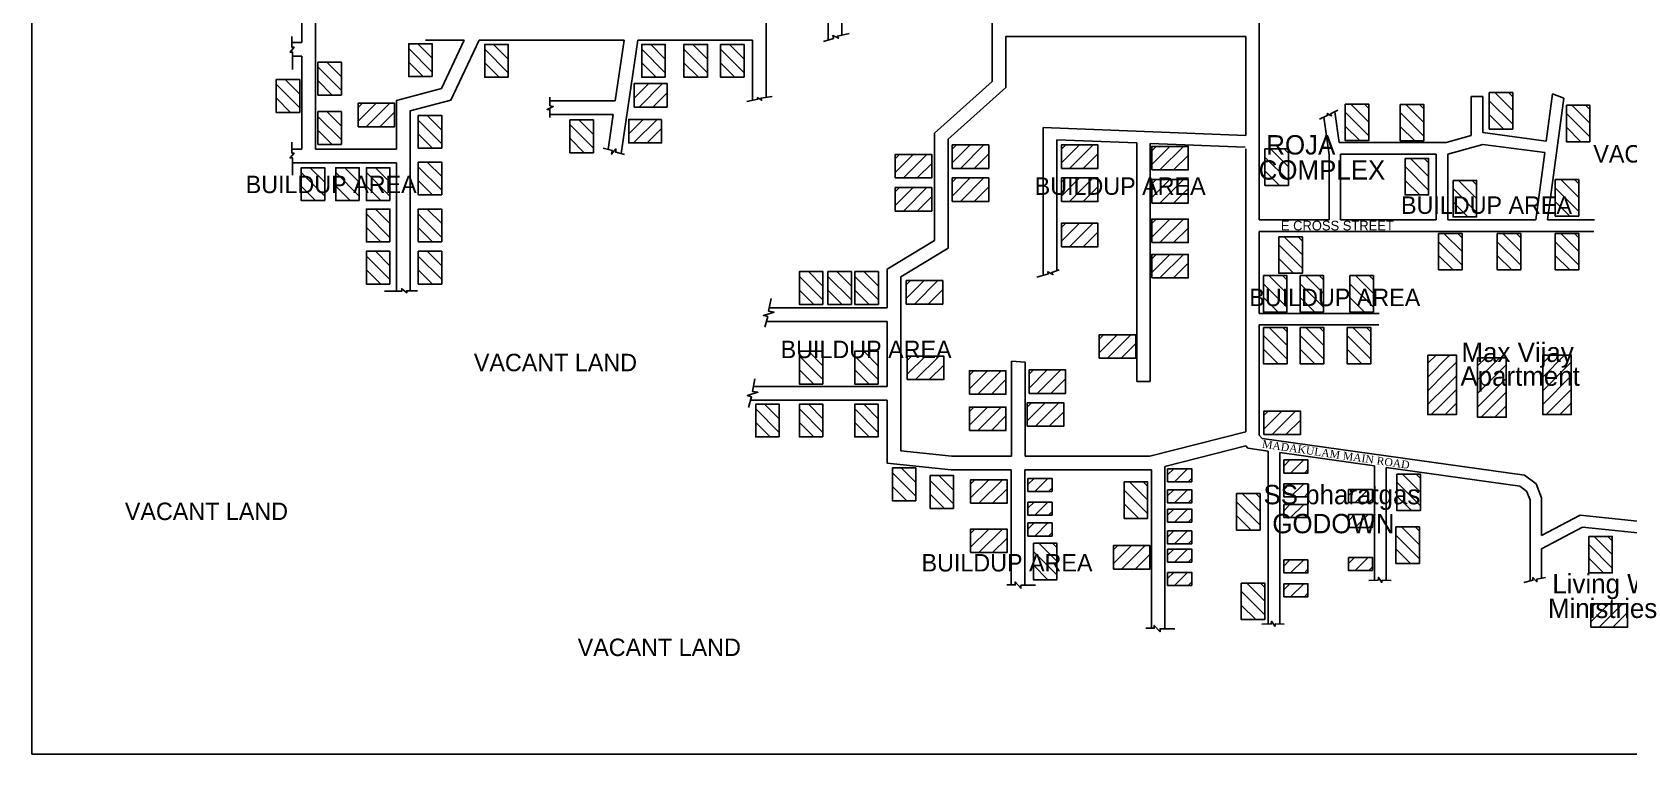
# Model space of a CAD drawing. Header units: metres. Extents: x 297 to 3998, y 336 to 1712.
# Drawn here: x 1143 to 1968, y 688 to 1061 of the extents above; entities that cross this region are included whole.
import ezdxf

# ---------------------------------------------------------------- set-up
doc = ezdxf.new("R2010")
doc.units = ezdxf.units.M
doc.header["$MEASUREMENT"] = 0
doc.layers.add('LOCATION_PLAN', color=7, linetype='Continuous')
doc.styles.add('ANAND', font='times.ttf')
doc.styles.get("Standard").update_dxf_attribs({"font": 'CENSCBK.TTF'})
pattern_1 = [(45, (-4130.573, 827.8154), (-3.535534, 3.535534), [])]
pattern_2 = [(45, (-4104.869, 826.4267), (-3.535534, 3.535534), [])]
pattern_3 = [(45, (-4071.258, 827.8154), (-3.535534, 3.535534), [])]

msp = doc.modelspace()

# ---------------------------------------------------------------- hatches: boundary and pattern name
h = msp.add_hatch()
h.set_pattern_fill('ANSI31', color=2, scale=40, angle=270, style=0)
h.set_pattern_definition([(315, (641.9253, 6910.727), (3.535534, 3.535534), [])])
h.paths.add_polyline_path([(1350.27, 1055.107), (1338.13, 1055.107), (1338.13, 1038.166), (1350.27, 1038.166)])
h = msp.add_hatch()
h.set_pattern_fill('ANSI31', color=2, scale=40, angle=270, style=0)
h.set_pattern_definition([(315, (681.1335, 6910.351), (3.535534, 3.535534), [])])
h.paths.add_polyline_path([(1389.478, 1054.731), (1377.338, 1054.731), (1377.338, 1037.79), (1389.478, 1037.79)])
h = msp.add_hatch()
h.set_pattern_fill('ANSI31', color=2, scale=40, angle=270, style=0)
h.set_pattern_definition([(315, (762.261, 6910.351), (3.535534, 3.535534), [])])
h.paths.add_polyline_path([(1470.606, 1054.731), (1458.465, 1054.731), (1458.465, 1037.79), (1470.606, 1037.79)])
h = msp.add_hatch()
h.set_pattern_fill('ANSI31', color=2, scale=40, angle=270, style=0)
h.set_pattern_definition([(315, (784.044, 6910.351), (3.535534, 3.535534), [])])
h.paths.add_polyline_path([(1492.388, 1054.731), (1480.248, 1054.731), (1480.248, 1037.79), (1492.388, 1037.79)])
h = msp.add_hatch()
h.set_pattern_fill('ANSI31', color=2, scale=40, angle=270, style=0)
h.set_pattern_definition([(315, (802.911, 6910.351), (3.535534, 3.535534), [])])
h.paths.add_polyline_path([(1511.255, 1054.731), (1499.115, 1054.731), (1499.115, 1037.79), (1511.255, 1037.79)])
h = msp.add_hatch()
h.set_pattern_fill('ANSI31', color=2, scale=40, angle=270, style=0)
h.set_pattern_definition([(315, (595.015, 6901.194), (3.535534, 3.535534), [])])
h.paths.add_polyline_path([(1303.359, 1045.574), (1291.219, 1045.574), (1291.219, 1028.633), (1303.359, 1028.633)])
h = msp.add_hatch()
h.set_pattern_fill('ANSI31', color=2, scale=40, angle=270, style=0)
h.set_pattern_definition([(315, (573.467, 6892.246), (3.535534, 3.535534), [])])
h.paths.add_polyline_path([(1281.812, 1036.626), (1269.671, 1036.626), (1269.671, 1019.685), (1281.812, 1019.685)])
h = msp.add_hatch()
h.set_pattern_fill('ANSI31', color=2, scale=40, angle=360, style=0)
h.set_pattern_definition([(45, (-4401.0623, 326.226), (-3.535534, 3.535534), [])])
h.paths.add_polyline_path([(1454.558, 1034.571), (1454.558, 1022.43), (1471.499, 1022.43), (1471.499, 1034.571)])
h = msp.add_hatch()
h.set_pattern_fill('ANSI31', color=2, scale=40, angle=180, style=0)
h.set_pattern_definition([(225, (7186.3627, 1720.6223), (3.535534, -3.535534), [])])
h.paths.add_polyline_path([(1330.743, 1012.278), (1330.743, 1024.418), (1311.895, 1024.418), (1311.895, 1012.278)])
h = msp.add_hatch()
h.set_pattern_fill('ANSI31', color=2, scale=40, angle=90, style=0)
h.set_pattern_definition([(135, (2530.124, -4850.529), (-3.535534, -3.535534), [])])
h.paths.add_polyline_path([(1821.779, 1005.091), (1833.92, 1005.091), (1833.92, 1023.939), (1821.779, 1023.939)])
h = msp.add_hatch()
h.set_pattern_fill('ANSI31', color=2, scale=40, angle=90, style=0)
h.set_pattern_definition([(135, (2558.4895, -4850.7066), (-3.535534, -3.535534), [])])
h.paths.add_polyline_path([(1850.145, 1004.913), (1862.285, 1004.913), (1862.285, 1023.761), (1850.145, 1023.761)])
h = msp.add_hatch()
h.set_pattern_fill('ANSI31', color=2, scale=40, angle=90, style=0)
h.set_pattern_definition([(135, (2604.4493, -4844.5623), (-3.535534, -3.535534), [])])
h.paths.add_polyline_path([(1896.105, 1011.058), (1908.245, 1011.058), (1908.245, 1029.905), (1896.105, 1029.905)])
h = msp.add_hatch()
h.set_pattern_fill('ANSI31', color=2, scale=40, angle=90, style=0)
h.set_pattern_definition([(135, (2644.3, -4851.0993), (-3.535534, -3.535534), [])])
h.paths.add_polyline_path([(1935.955, 1004.521), (1948.096, 1004.521), (1948.096, 1023.368), (1935.955, 1023.368)])
h = msp.add_hatch()
h.set_pattern_fill('ANSI31', color=2, scale=40, angle=270, style=0)
h.set_pattern_definition([(315, (595.015, 6875.6887), (3.535534, 3.535534), [])])
h.paths.add_polyline_path([(1303.359, 1020.069), (1291.219, 1020.069), (1291.219, 1003.128), (1303.359, 1003.128)])
h = msp.add_hatch()
h.set_pattern_fill('ANSI31', color=2, scale=40, angle=270, style=0)
h.set_pattern_definition([(315, (646.832, 6873.716), (3.535534, 3.535534), [])])
h.paths.add_polyline_path([(1355.177, 1018.096), (1343.037, 1018.096), (1343.037, 1001.155), (1355.177, 1001.155)])
h = msp.add_hatch()
h.set_pattern_fill('ANSI31', color=2, scale=40, angle=270, style=0)
h.set_pattern_definition([(315, (725.131, 6871.431), (3.535534, 3.535534), [])])
h.paths.add_polyline_path([(1433.475, 1015.811), (1421.335, 1015.811), (1421.335, 998.87), (1433.475, 998.87)])
h = msp.add_hatch()
h.set_pattern_fill('ANSI31', color=2, scale=40, angle=360, style=0)
h.set_pattern_definition([(45, (-4403.911, 307.732), (-3.535534, 3.535534), [])])
h.paths.add_polyline_path([(1451.709, 1016.077), (1451.709, 1003.936), (1468.65, 1003.936), (1468.65, 1016.077)])
h = msp.add_hatch()
h.set_pattern_fill('ANSI31', color=2, scale=40, angle=180, style=0)
h.set_pattern_definition([(225, (7463.7976, 1694.17), (3.535534, -3.535534), [])])
h.paths.add_polyline_path([(1608.178, 985.825), (1608.178, 997.966), (1589.33, 997.966), (1589.33, 985.825)])
h = msp.add_hatch()
h.set_pattern_fill('ANSI31', color=2, scale=40, angle=180, style=0)
h.set_pattern_definition([(225, (7493.2145, 1699.086), (3.535534, -3.535534), [])])
h.paths.add_polyline_path([(1637.595, 990.742), (1637.595, 1002.882), (1618.747, 1002.882), (1618.747, 990.742)])
h = msp.add_hatch()
h.set_pattern_fill('ANSI31', color=2, scale=40, angle=180, style=0)
h.set_pattern_definition([(225, (7549.629, 1699.086), (3.535534, -3.535534), [])])
h.paths.add_polyline_path([(1694.009, 990.742), (1694.009, 1002.882), (1675.161, 1002.882), (1675.161, 990.742)])
h = msp.add_hatch()
h.set_pattern_fill('ANSI31', color=2, scale=40, angle=180, style=0)
h.set_pattern_definition([(225, (7596.278, 1698.2757), (3.535534, -3.535534), [])])
h.paths.add_polyline_path([(1740.658, 989.931), (1740.658, 1002.071), (1721.81, 1002.071), (1721.81, 989.931)])
h = msp.add_hatch()
h.set_pattern_fill('ANSI31', color=2, scale=40, angle=90, style=0)
h.set_pattern_definition([(135, (2488.617, -4873.619), (-3.535534, -3.535534), [])])
h.paths.add_polyline_path([(1780.272, 982.001), (1792.413, 982.001), (1792.413, 1000.849), (1780.272, 1000.849)])
h = msp.add_hatch()
h.set_pattern_fill('ANSI31', color=2, scale=40, angle=270, style=0)
h.set_pattern_definition([(315, (586.349, 6846.721), (3.535534, 3.535534), [])])
h.paths.add_polyline_path([(1294.694, 991.101), (1282.553, 991.101), (1282.553, 974.16), (1294.694, 974.16)])
h = msp.add_hatch()
h.set_pattern_fill('ANSI31', color=2, scale=40, angle=270, style=0)
h.set_pattern_definition([(315, (604.214, 6846.721), (3.535534, 3.535534), [])])
h.paths.add_polyline_path([(1312.558, 991.101), (1300.418, 991.101), (1300.418, 974.16), (1312.558, 974.16)])
h = msp.add_hatch()
h.set_pattern_fill('ANSI31', color=2, scale=40, angle=270, style=0)
h.set_pattern_definition([(315, (620.027, 6846.721), (3.535534, 3.535534), [])])
h.paths.add_polyline_path([(1328.372, 991.101), (1316.231, 991.101), (1316.231, 974.16), (1328.372, 974.16)])
h = msp.add_hatch()
h.set_pattern_fill('ANSI31', color=2, scale=40, angle=270, style=0)
h.set_pattern_definition([(315, (646.832, 6849.6515), (3.535534, 3.535534), [])])
h.paths.add_polyline_path([(1355.177, 994.031), (1343.037, 994.031), (1343.037, 977.091), (1355.177, 977.091)])
h = msp.add_hatch()
h.set_pattern_fill('ANSI31', color=2, scale=40, angle=90, style=0)
h.set_pattern_definition([(135, (2561.016, -4878.566), (-3.535534, -3.535534), [])])
h.paths.add_polyline_path([(1852.671, 977.054), (1864.812, 977.054), (1864.812, 995.902), (1852.671, 995.902)])
h = msp.add_hatch()
h.set_pattern_fill('ANSI31', color=2, scale=40, angle=180, style=0)
h.set_pattern_definition([(225, (7493.2145, 1682.012), (3.535534, -3.535534), [])])
h.paths.add_polyline_path([(1637.595, 973.668), (1637.595, 985.808), (1618.747, 985.808), (1618.747, 973.668)])
h = msp.add_hatch()
h.set_pattern_fill('ANSI31', color=2, scale=40, angle=180, style=0)
h.set_pattern_definition([(225, (7549.629, 1682.012), (3.535534, -3.535534), [])])
h.paths.add_polyline_path([(1694.009, 973.668), (1694.009, 985.808), (1675.161, 985.808), (1675.161, 973.668)])
h = msp.add_hatch()
h.set_pattern_fill('ANSI31', color=2, scale=40, angle=180, style=0)
h.set_pattern_definition([(225, (7596.278, 1681.2017), (3.535534, -3.535534), [])])
h.paths.add_polyline_path([(1740.658, 972.857), (1740.658, 984.997), (1721.81, 984.997), (1721.81, 972.857)])
h = msp.add_hatch()
h.set_pattern_fill('ANSI31', color=2, scale=40, angle=90, style=0)
h.set_pattern_definition([(135, (2585.8, -4889.916), (-3.535534, -3.535534), [])])
h.paths.add_polyline_path([(1877.455, 965.704), (1889.596, 965.704), (1889.596, 984.552), (1877.455, 984.552)])
h = msp.add_hatch()
h.set_pattern_fill('ANSI31', color=2, scale=40, angle=90, style=0)
h.set_pattern_definition([(135, (2638.559, -4889.508), (-3.535534, -3.535534), [])])
h.paths.add_polyline_path([(1930.215, 966.112), (1942.355, 966.112), (1942.355, 984.96), (1930.215, 984.96)])
h = msp.add_hatch()
h.set_pattern_fill('ANSI31', color=2, scale=40, angle=180, style=0)
h.set_pattern_definition([(225, (7463.7976, 1677.096), (3.535534, -3.535534), [])])
h.paths.add_polyline_path([(1608.178, 968.751), (1608.178, 980.892), (1589.33, 980.892), (1589.33, 968.751)])
h = msp.add_hatch()
h.set_pattern_fill('ANSI31', color=2, scale=40, angle=270, style=0)
h.set_pattern_definition([(315, (620.027, 6825.377), (3.535534, 3.535534), [])])
h.paths.add_polyline_path([(1328.372, 969.757), (1316.231, 969.757), (1316.231, 952.816), (1328.372, 952.816)])
h = msp.add_hatch()
h.set_pattern_fill('ANSI31', color=2, scale=40, angle=270, style=0)
h.set_pattern_definition([(315, (646.832, 6825.377), (3.535534, 3.535534), [])])
h.paths.add_polyline_path([(1355.177, 969.757), (1343.037, 969.757), (1343.037, 952.816), (1355.177, 952.816)])
h = msp.add_hatch()
h.set_pattern_fill('ANSI31', color=2, scale=40, angle=180, style=0)
h.set_pattern_definition([(225, (7596.278, 1660.8024), (3.535534, -3.535534), [])])
h.paths.add_polyline_path([(1740.658, 952.458), (1740.658, 964.598), (1721.81, 964.598), (1721.81, 952.458)])
h = msp.add_hatch()
h.set_pattern_fill('ANSI31', color=2, scale=40, angle=180, style=0)
h.set_pattern_definition([(225, (7549.629, 1658.636), (3.535534, -3.535534), [])])
h.paths.add_polyline_path([(1694.009, 950.291), (1694.009, 962.432), (1675.161, 962.432), (1675.161, 950.291)])
h = msp.add_hatch()
h.set_pattern_fill('ANSI31', color=2, scale=40, angle=90, style=0)
h.set_pattern_definition([(135, (2578.252, -4917.306), (-3.535534, -3.535534), [])])
h.paths.add_polyline_path([(1869.907, 938.314), (1882.048, 938.314), (1882.048, 957.162), (1869.907, 957.162)])
h = msp.add_hatch()
h.set_pattern_fill('ANSI31', color=2, scale=40, angle=90, style=0)
h.set_pattern_definition([(135, (2608.5716, -4917.306), (-3.535534, -3.535534), [])])
h.paths.add_polyline_path([(1900.227, 938.314), (1912.367, 938.314), (1912.367, 957.162), (1900.227, 957.162)])
h = msp.add_hatch()
h.set_pattern_fill('ANSI31', color=2, scale=40, angle=90, style=0)
h.set_pattern_definition([(135, (2638.559, -4917.306), (-3.535534, -3.535534), [])])
h.paths.add_polyline_path([(1930.215, 938.314), (1942.355, 938.314), (1942.355, 957.162), (1930.215, 957.162)])
h = msp.add_hatch()
h.set_pattern_fill('ANSI31', color=2, scale=40, angle=90, style=0)
h.set_pattern_definition([(135, (2495.7913, -4918.991), (-3.535534, -3.535534), [])])
h.paths.add_polyline_path([(1787.447, 936.629), (1799.587, 936.629), (1799.587, 955.477), (1787.447, 955.477)])
h = msp.add_hatch()
h.set_pattern_fill('ANSI31', color=2, scale=40, angle=270, style=0)
h.set_pattern_definition([(315, (620.027, 6803.572), (3.535534, 3.535534), [])])
h.paths.add_polyline_path([(1328.372, 947.952), (1316.231, 947.952), (1316.231, 931.011), (1328.372, 931.011)])
h = msp.add_hatch()
h.set_pattern_fill('ANSI31', color=2, scale=40, angle=270, style=0)
h.set_pattern_definition([(315, (646.832, 6803.572), (3.535534, 3.535534), [])])
h.paths.add_polyline_path([(1355.177, 947.952), (1343.037, 947.952), (1343.037, 931.011), (1355.177, 931.011)])
h = msp.add_hatch()
h.set_pattern_fill('ANSI31', color=2, scale=40, angle=180, style=0)
h.set_pattern_definition([(225, (7596.278, 1642.567), (3.535534, -3.535534), [])])
h.paths.add_polyline_path([(1740.658, 934.223), (1740.658, 946.363), (1721.81, 946.363), (1721.81, 934.223)])
h = msp.add_hatch()
h.set_pattern_fill('ANSI31', color=2, scale=40, angle=270, style=0)
h.set_pattern_definition([(315, (843.656, 6793.112), (3.535534, 3.535534), [])])
h.paths.add_polyline_path([(1552.001, 937.492), (1539.861, 937.492), (1539.861, 920.551), (1552.001, 920.551)])
h = msp.add_hatch()
h.set_pattern_fill('ANSI31', color=2, scale=40, angle=270, style=0)
h.set_pattern_definition([(315, (858.378, 6793.112), (3.535534, 3.535534), [])])
h.paths.add_polyline_path([(1566.722, 937.492), (1554.582, 937.492), (1554.582, 920.551), (1566.722, 920.551)])
h = msp.add_hatch()
h.set_pattern_fill('ANSI31', color=2, scale=40, angle=270, style=0)
h.set_pattern_definition([(315, (872.2916, 6793.112), (3.535534, 3.535534), [])])
h.paths.add_polyline_path([(1580.636, 937.492), (1568.496, 937.492), (1568.496, 920.551), (1580.636, 920.551)])
h = msp.add_hatch()
h.set_pattern_fill('ANSI31', color=2, scale=40, angle=180, style=0)
h.set_pattern_definition([(225, (7469.4703, 1629.0487), (3.535534, -3.535534), [])])
h.paths.add_polyline_path([(1613.85, 920.704), (1613.85, 932.844), (1595.003, 932.844), (1595.003, 920.704)])
h = msp.add_hatch()
h.set_pattern_fill('ANSI31', color=2, scale=40, angle=90, style=0)
h.set_pattern_definition([(135, (2487.8374, -4939.0327), (-3.535534, -3.535534), [])])
h.paths.add_polyline_path([(1779.493, 916.587), (1791.633, 916.587), (1791.633, 935.435), (1779.493, 935.435)])
h = msp.add_hatch()
h.set_pattern_fill('ANSI31', color=2, scale=40, angle=90, style=0)
h.set_pattern_definition([(135, (2506.7766, -4939.0327), (-3.535534, -3.535534), [])])
h.paths.add_polyline_path([(1798.432, 916.587), (1810.572, 916.587), (1810.572, 935.435), (1798.432, 935.435)])
h = msp.add_hatch()
h.set_pattern_fill('ANSI31', color=2, scale=40, angle=90, style=0)
h.set_pattern_definition([(135, (2532.5165, -4939.0327), (-3.535534, -3.535534), [])])
h.paths.add_polyline_path([(1824.172, 916.587), (1836.312, 916.587), (1836.312, 935.435), (1824.172, 935.435)])
h = msp.add_hatch()
h.set_pattern_fill('ANSI31', color=2, scale=40, angle=90, style=0)
h.set_pattern_definition([(135, (2487.944, -4965.752), (-3.535534, -3.535534), [])])
h.paths.add_polyline_path([(1779.6, 889.868), (1791.74, 889.868), (1791.74, 908.716), (1779.6, 908.716)])
h = msp.add_hatch()
h.set_pattern_fill('ANSI31', color=2, scale=40, angle=90, style=0)
h.set_pattern_definition([(135, (2506.8833, -4965.752), (-3.535534, -3.535534), [])])
h.paths.add_polyline_path([(1798.539, 889.868), (1810.679, 889.868), (1810.679, 908.716), (1798.539, 908.716)])
h = msp.add_hatch()
h.set_pattern_fill('ANSI31', color=2, scale=40, angle=90, style=0)
h.set_pattern_definition([(135, (2531.12, -4965.752), (-3.535534, -3.535534), [])])
h.paths.add_polyline_path([(1822.775, 889.868), (1834.916, 889.868), (1834.916, 908.716), (1822.775, 908.716)])
h = msp.add_hatch()
h.set_pattern_fill('ANSI31', color=2, scale=40, angle=180, style=0)
h.set_pattern_definition([(225, (7569.168, 1601.106), (3.535534, -3.535534), [])])
h.paths.add_polyline_path([(1713.548, 892.761), (1713.548, 904.902), (1694.7, 904.902), (1694.7, 892.761)])
h = msp.add_hatch()
h.set_pattern_fill('ANSI31', color=2, scale=40, angle=270, style=0)
h.set_pattern_definition([(315, (843.656, 6751.975), (3.535534, 3.535534), [])])
h.paths.add_polyline_path([(1552.001, 896.355), (1539.861, 896.355), (1539.861, 879.414), (1552.001, 879.414)])
h = msp.add_hatch()
h.set_pattern_fill('ANSI31', color=2, scale=40, angle=270, style=0)
h.set_pattern_definition([(315, (872.2234, 6751.975), (3.535534, 3.535534), [])])
h.paths.add_polyline_path([(1580.568, 896.355), (1568.428, 896.355), (1568.428, 879.414), (1580.568, 879.414)])
h = msp.add_hatch()
h.set_pattern_fill('ANSI31', color=2, scale=40, angle=180, style=0)
h.set_pattern_definition([(225, (7470.047, 1590.072), (3.535534, -3.535534), [])])
h.paths.add_polyline_path([(1614.427, 881.728), (1614.427, 893.868), (1595.579, 893.868), (1595.579, 881.728)])
h = msp.add_hatch()
h.set_pattern_fill('ANSI31', color=2, scale=40, style=0)
h.set_pattern_definition(pattern_1)
h.paths.add_polyline_path([(1875.08, 894.385), (1864.39, 894.385), (1864.39, 871.985), (1870.881, 868.336)])
h = msp.add_hatch()
h.set_pattern_fill('ANSI31', color=2, scale=40, style=0)
h.set_pattern_definition(pattern_1)
h.paths.add_polyline_path([(1879.168, 894.385), (1875.08, 894.385), (1870.881, 868.336), (1879.168, 863.677)])
h = msp.add_hatch()
h.set_pattern_fill('ANSI31', color=2, scale=40, style=0)
h.set_pattern_definition(pattern_2)
h.paths.add_polyline_path([(1904.873, 892.996), (1890.094, 892.996), (1890.094, 862.288), (1904.873, 862.288)])
h = msp.add_hatch()
h.set_pattern_fill('ANSI31', color=2, scale=40, style=0)
h.set_pattern_definition(pattern_2)
h.paths.add_polyline_path([(1904.873, 862.288), (1904.873, 892.996), (1890.094, 892.996), (1890.094, 862.288)])
h = msp.add_hatch()
h.set_pattern_fill('ANSI31', color=2, scale=40, style=0)
h.set_pattern_definition(pattern_2)
h.paths.add_polyline_path([(1904.873, 862.288), (1904.873, 892.996), (1890.094, 892.996), (1890.094, 862.288)])
h = msp.add_hatch()
h.set_pattern_fill('ANSI31', color=2, scale=40, style=0)
h.set_pattern_definition(pattern_2)
h.paths.add_polyline_path([(1890.094, 862.288), (1904.873, 862.288), (1904.873, 892.996), (1890.094, 892.996)])
h = msp.add_hatch()
h.set_pattern_fill('ANSI31', color=2, scale=40, style=0)
h.set_pattern_definition(pattern_3)
h.paths.add_polyline_path([(1938.484, 894.385), (1923.705, 894.385), (1923.705, 863.677), (1938.484, 863.677)])
h = msp.add_hatch()
h.set_pattern_fill('ANSI31', color=2, scale=40, style=0)
h.set_pattern_definition(pattern_3)
h.paths.add_polyline_path([(1938.484, 863.677), (1938.484, 894.385), (1923.705, 894.385), (1923.705, 863.677)])
h = msp.add_hatch()
h.set_pattern_fill('ANSI31', color=2, scale=40, style=0)
h.set_pattern_definition(pattern_3)
h.paths.add_polyline_path([(1938.484, 863.677), (1938.484, 894.385), (1923.705, 894.385), (1923.705, 863.677)])
h = msp.add_hatch()
h.set_pattern_fill('ANSI31', color=2, scale=40, style=0)
h.set_pattern_definition(pattern_3)
h.paths.add_polyline_path([(1923.705, 863.677), (1938.484, 863.677), (1938.484, 894.385), (1923.705, 894.385)])
h = msp.add_hatch()
h.set_pattern_fill('ANSI31', color=2, scale=40, angle=180, style=0)
h.set_pattern_definition([(225, (7502.148, 1582.549), (3.535534, -3.535534), [])])
h.paths.add_polyline_path([(1646.528, 874.205), (1646.528, 886.345), (1627.68, 886.345), (1627.68, 874.205)])
h = msp.add_hatch()
h.set_pattern_fill('ANSI31', color=2, scale=40, angle=180, style=0)
h.set_pattern_definition([(225, (7532.9056, 1582.917), (3.535534, -3.535534), [])])
h.paths.add_polyline_path([(1677.286, 874.572), (1677.286, 886.713), (1658.438, 886.713), (1658.438, 874.572)])
h = msp.add_hatch()
h.set_pattern_fill('ANSI31', color=2, scale=40, angle=270, style=0)
h.set_pattern_definition([(315, (821.0726, 6724.6787), (3.535534, 3.535534), [])])
h.paths.add_polyline_path([(1529.417, 869.059), (1517.277, 869.059), (1517.277, 852.118), (1529.417, 852.118)])
h = msp.add_hatch()
h.set_pattern_fill('ANSI31', color=2, scale=40, angle=270, style=0)
h.set_pattern_definition([(315, (843.656, 6724.6787), (3.535534, 3.535534), [])])
h.paths.add_polyline_path([(1552.001, 869.059), (1539.861, 869.059), (1539.861, 852.118), (1552.001, 852.118)])
h = msp.add_hatch()
h.set_pattern_fill('ANSI31', color=2, scale=40, angle=270, style=0)
h.set_pattern_definition([(315, (872.2234, 6724.6787), (3.535534, 3.535534), [])])
h.paths.add_polyline_path([(1580.568, 869.059), (1568.428, 869.059), (1568.428, 852.118), (1580.568, 852.118)])
h = msp.add_hatch()
h.set_pattern_fill('ANSI31', color=2, scale=40, angle=180, style=0)
h.set_pattern_definition([(225, (7502.148, 1563.787), (3.535534, -3.535534), [])])
h.paths.add_polyline_path([(1646.528, 855.442), (1646.528, 867.583), (1627.68, 867.583), (1627.68, 855.442)])
h = msp.add_hatch()
h.set_pattern_fill('ANSI31', color=2, scale=40, angle=180, style=0)
h.set_pattern_definition([(225, (7531.9847, 1565.9944), (3.535534, -3.535534), [])])
h.paths.add_polyline_path([(1676.365, 857.65), (1676.365, 869.79), (1657.517, 869.79), (1657.517, 857.65)])
h = msp.add_hatch()
h.set_pattern_fill('ANSI31', color=2, scale=40, style=0)
h.set_pattern_definition(pattern_1)
h.paths.add_polyline_path([(1870.881, 868.336), (1864.39, 871.985), (1864.39, 863.677), (1870.129, 863.677)])
h = msp.add_hatch()
h.set_pattern_fill('ANSI31', color=2, scale=40, style=0)
h.set_pattern_definition(pattern_1)
h.paths.add_polyline_path([(1870.881, 868.336), (1870.129, 863.677), (1879.168, 863.677)])
h = msp.add_hatch()
h.set_pattern_fill('ANSI31', color=2, scale=40, angle=180, style=0)
h.set_pattern_definition([(225, (7654.211, 1561.6896), (3.535534, -3.535534), [])])
h.paths.add_polyline_path([(1798.591, 853.345), (1798.591, 865.485), (1779.743, 865.485), (1779.743, 853.345)])
h = msp.add_hatch()
h.set_pattern_fill('ANSI31', color=2, scale=40, angle=270, style=0)
h.set_pattern_definition([(315, (891.6413, 6691.749), (3.535534, 3.535534), [])])
h.paths.add_polyline_path([(1599.986, 836.129), (1587.846, 836.129), (1587.846, 819.188), (1599.986, 819.188)])
h = msp.add_hatch()
h.set_pattern_fill('ANSI31', color=2, scale=40, style=0)
h.set_pattern_definition([(45, (-4130.573, 869.303), (-3.535534, 3.535534), [])])
h.paths.add_polyline_path([(1742.433, 829.023), (1742.433, 835.752), (1729.994, 835.752), (1729.994, 829.023)])
h = msp.add_hatch()
h.set_pattern_fill('ANSI31', color=2, scale=40, style=0)
h.set_pattern_definition([(45, (-4070.5095, 873.797), (-3.535534, 3.535534), [])])
h.paths.add_polyline_path([(1802.496, 833.517), (1802.496, 840.246), (1790.057, 840.246), (1790.057, 833.517)])
h = msp.add_hatch()
h.set_pattern_fill('ANSI31', color=2, scale=40, angle=90, style=0)
h.set_pattern_definition([(135, (2556.766, -5041.5047), (-3.535534, -3.535534), [])])
h.paths.add_polyline_path([(1848.422, 814.115), (1860.562, 814.115), (1860.562, 832.963), (1848.422, 832.963)])
h = msp.add_hatch()
h.set_pattern_fill('ANSI31', color=2, scale=40, angle=270, style=0)
h.set_pattern_definition([(315, (911.1103, 6687.797), (3.535534, 3.535534), [])])
h.paths.add_polyline_path([(1619.455, 832.177), (1607.315, 832.177), (1607.315, 815.236), (1619.455, 815.236)])
h = msp.add_hatch()
h.set_pattern_fill('ANSI31', color=2, scale=40, angle=180, style=0)
h.set_pattern_definition([(225, (7502.751, 1526.224), (3.535534, -3.535534), [])])
h.paths.add_polyline_path([(1647.131, 817.879), (1647.131, 830.02), (1628.283, 830.02), (1628.283, 817.879)])
h = msp.add_hatch()
h.set_pattern_fill('ANSI31', color=2, scale=40, style=0)
h.set_pattern_definition([(45, (-4202.6903, 864.3026), (-3.535534, 3.535534), [])])
h.paths.add_polyline_path([(1670.315, 824.023), (1670.315, 830.752), (1657.876, 830.752), (1657.876, 824.023)])
h = msp.add_hatch()
h.set_pattern_fill('ANSI31', color=2, scale=40, angle=90, style=0)
h.set_pattern_definition([(135, (2415.8757, -5045.5), (-3.535534, -3.535534), [])])
h.paths.add_polyline_path([(1707.531, 810.12), (1719.671, 810.12), (1719.671, 828.968), (1707.531, 828.968)])
h = msp.add_hatch()
h.set_pattern_fill('ANSI31', color=2, scale=40, style=0)
h.set_pattern_definition([(45, (-4130.573, 858.409), (-3.535534, 3.535534), [])])
h.paths.add_polyline_path([(1742.433, 818.129), (1742.433, 824.858), (1729.994, 824.858), (1729.994, 818.129)])
h = msp.add_hatch()
h.set_pattern_fill('ANSI31', color=2, scale=40, style=0)
h.set_pattern_definition([(45, (-4070.5095, 861.505), (-3.535534, 3.535534), [])])
h.paths.add_polyline_path([(1802.496, 821.225), (1802.496, 827.954), (1790.057, 827.954), (1790.057, 821.225)])
h = msp.add_hatch()
h.set_pattern_fill('ANSI31', color=2, scale=40, style=0)
h.set_pattern_definition([(45, (-4037.224, 858.6295), (-3.535534, 3.535534), [])])
h.paths.add_polyline_path([(1835.782, 818.349), (1835.782, 825.079), (1823.343, 825.079), (1823.343, 818.349)])
h = msp.add_hatch()
h.set_pattern_fill('ANSI31', color=2, scale=40, style=0)
h.set_pattern_definition([(45, (-4202.6903, 852.0105), (-3.535534, 3.535534), [])])
h.paths.add_polyline_path([(1670.315, 811.731), (1670.315, 818.46), (1657.876, 818.46), (1657.876, 811.731)])
h = msp.add_hatch()
h.set_pattern_fill('ANSI31', color=2, scale=40, angle=90, style=0)
h.set_pattern_definition([(135, (2473.9704, -5051.5333), (-3.535534, -3.535534), [])])
h.paths.add_polyline_path([(1765.626, 804.087), (1777.766, 804.087), (1777.766, 822.934), (1765.626, 822.934)])
h = msp.add_hatch()
h.set_pattern_fill('ANSI31', color=2, scale=40, style=0)
h.set_pattern_definition([(45, (-4070.5095, 850.789), (-3.535534, 3.535534), [])])
h.paths.add_polyline_path([(1802.496, 810.509), (1802.496, 817.238), (1790.057, 817.238), (1790.057, 810.509)])
h = msp.add_hatch()
h.set_pattern_fill('ANSI31', color=2, scale=40, style=0)
h.set_pattern_definition([(45, (-4130.573, 848.448), (-3.535534, 3.535534), [])])
h.paths.add_polyline_path([(1742.433, 808.168), (1742.433, 814.897), (1729.994, 814.897), (1729.994, 808.168)])
h = msp.add_hatch()
h.set_pattern_fill('ANSI31', color=2, scale=40, style=0)
h.set_pattern_definition([(45, (-4037.224, 845.599), (-3.535534, 3.535534), [])])
h.paths.add_polyline_path([(1835.782, 805.319), (1835.782, 812.048), (1823.343, 812.048), (1823.343, 805.319)])
h = msp.add_hatch()
h.set_pattern_fill('ANSI31', color=2, scale=40, angle=180, style=0)
h.set_pattern_definition([(225, (7502.751, 1500.76), (3.535534, -3.535534), [])])
h.paths.add_polyline_path([(1647.131, 792.416), (1647.131, 804.556), (1628.283, 804.556), (1628.283, 792.416)])
h = msp.add_hatch()
h.set_pattern_fill('ANSI31', color=2, scale=40, style=0)
h.set_pattern_definition([(45, (-4202.6903, 841.2943), (-3.535534, 3.535534), [])])
h.paths.add_polyline_path([(1670.315, 801.014), (1670.315, 807.744), (1657.876, 807.744), (1657.876, 801.014)])
h = msp.add_hatch()
h.set_pattern_fill('ANSI31', color=2, scale=40, style=0)
h.set_pattern_definition([(45, (-4130.573, 837.1973), (-3.535534, 3.535534), [])])
h.paths.add_polyline_path([(1742.433, 796.917), (1742.433, 803.647), (1729.994, 803.647), (1729.994, 796.917)])
h = msp.add_hatch()
h.set_pattern_fill('ANSI31', color=2, scale=40, angle=90, style=0)
h.set_pattern_definition([(135, (2556.2357, -5068.784), (-3.535534, -3.535534), [])])
h.paths.add_polyline_path([(1847.891, 786.836), (1860.031, 786.836), (1860.031, 805.684), (1847.891, 805.684)])
h = msp.add_hatch()
h.set_pattern_fill('ANSI31', color=2, scale=40, angle=90, style=0)
h.set_pattern_definition([(135, (2655.881, -5073.643), (-3.535534, -3.535534), [])])
h.paths.add_polyline_path([(1947.536, 781.977), (1959.677, 781.977), (1959.677, 800.825), (1947.536, 800.825)])
h = msp.add_hatch()
h.set_pattern_fill('ANSI31', color=2, scale=40, angle=90, style=0)
h.set_pattern_definition([(135, (2369.0176, -5077.1663), (-3.535534, -3.535534), [])])
h.paths.add_polyline_path([(1660.673, 778.454), (1672.813, 778.454), (1672.813, 797.301), (1660.673, 797.301)])
h = msp.add_hatch()
h.set_pattern_fill('ANSI31', color=2, scale=40, angle=180, style=0)
h.set_pattern_definition([(225, (7576.467, 1492.303), (3.535534, -3.535534), [])])
h.paths.add_polyline_path([(1720.847, 783.959), (1720.847, 796.099), (1701.999, 796.099), (1701.999, 783.959)])
h = msp.add_hatch()
h.set_pattern_fill('ANSI31', color=2, scale=40, style=0)
h.set_pattern_definition(pattern_1)
h.paths.add_polyline_path([(1742.433, 787.535), (1742.433, 794.265), (1729.994, 794.265), (1729.994, 787.535)])
h = msp.add_hatch()
h.set_pattern_fill('ANSI31', color=2, scale=40, style=0)
h.set_pattern_definition([(45, (-4070.5095, 822.231), (-3.535534, 3.535534), [])])
h.paths.add_polyline_path([(1802.496, 781.951), (1802.496, 788.68), (1790.057, 788.68), (1790.057, 781.951)])
h = msp.add_hatch()
h.set_pattern_fill('ANSI31', color=2, scale=40, style=0)
h.set_pattern_definition([(45, (-4037.224, 823.503), (-3.535534, 3.535534), [])])
h.paths.add_polyline_path([(1835.782, 783.223), (1835.782, 789.952), (1823.343, 789.952), (1823.343, 783.223)])
h = msp.add_hatch()
h.set_pattern_fill('ANSI31', color=2, scale=40, style=0)
h.set_pattern_definition([(45, (-4130.573, 815.767), (-3.535534, 3.535534), [])])
h.paths.add_polyline_path([(1742.433, 775.487), (1742.433, 782.216), (1729.994, 782.216), (1729.994, 775.487)])
h = msp.add_hatch()
h.set_pattern_fill('ANSI31', color=2, scale=40, angle=90, style=0)
h.set_pattern_definition([(135, (2476.367, -5097.775), (-3.535534, -3.535534), [])])
h.paths.add_polyline_path([(1768.023, 757.845), (1780.163, 757.845), (1780.163, 776.693), (1768.023, 776.693)])
h = msp.add_hatch()
h.set_pattern_fill('ANSI31', color=2, scale=40, style=0)
h.set_pattern_definition([(45, (-4070.5095, 809.9387), (-3.535534, 3.535534), [])])
h.paths.add_polyline_path([(1802.496, 769.659), (1802.496, 776.388), (1790.057, 776.388), (1790.057, 769.659)])
h = msp.add_hatch()
h.set_pattern_fill('ANSI31', color=2, scale=40, angle=180, style=0)
h.set_pattern_definition([(225, (7823.059, 1462.286), (3.535534, -3.535534), [])])
h.paths.add_polyline_path([(1967.439, 753.941), (1967.439, 766.082), (1948.591, 766.082), (1948.591, 753.941)])

# ---------------------------------------------------------------- linework, layer by layer
at = {"color": 2}
for p, q in [((1777.335, 964.206), (1777.335, 1272.223)), ((1522.639, 1027.443), (1522.639, 1104.419)), ((1554.784, 1057.132), (1554.784, 1103.53)), ((1561.784, 1059.648), (1561.784, 1103.336)), ((1282.895, 1081.701), (1282.895, 1055.715)), ((1289.895, 1081.701), (1289.895, 1000.713)), ((1277.79, 1055.715), (1282.895, 1055.715)), ((1366.723, 1056.86), (1346.696, 1056.86)), ((1449.293, 1056.86), (1374.469, 1056.86)), ((1449.293, 1056.86), (1444.726, 1025.554)), ((1456.367, 1056.86), (1447.838, 998.393)), ((1515.639, 1056.86), (1456.367, 1056.86)), ((1515.639, 1025.906), (1515.639, 1056.86)), ((1770.335, 1058.913), (1646.472, 1058.913)), ((1770.335, 1007.777), (1770.335, 1058.913)), ((1278.128, 1048.715), (1282.895, 1048.715)), ((1282.895, 1048.715), (1282.895, 1000.713)), ((1444.726, 1025.554), (1410.938, 1025.554)), ((1886.832, 1007.731), (1886.832, 1027.942)), ((1886.832, 1027.942), (1892.832, 1027.942)), ((1892.832, 1009.221), (1892.832, 1027.942)), ((1925.577, 1004.844), (1928.835, 1029.221)), ((1926.199, 964.206), (1934.587, 1026.963)), ((1928.835, 1029.221), (1934.587, 1026.963)), ((1443.705, 1018.554), (1410.953, 1018.554)), ((1443.705, 1018.554), (1441.072, 1000.503)), ((1813.362, 997.732), (1810.696, 1017.148)), ((1818.538, 1004.142), (1816.367, 1019.959)), ((1770.335, 1007.777), (1665.814, 1011.819)), ((1665.814, 1011.819), (1665.814, 935.563)), ((1873.883, 1004.142), (1886.832, 1007.731)), ((1892.832, 1009.221), (1925.577, 1004.844)), ((1282.895, 1000.713), (1277.79, 1000.713)), ((1331.858, 1000.713), (1289.895, 1000.713)), ((1714.027, 1003.95), (1672.814, 1005.544)), ((1672.814, 1005.544), (1672.814, 937.916)), ((1714.027, 1003.95), (1714.027, 880.807)), ((1770.103, 1001.781), (1721.027, 1003.679)), ((1721.027, 1003.679), (1721.027, 880.807)), ((1813.362, 964.206), (1813.362, 997.732)), ((1818.538, 1004.142), (1873.883, 1004.142)), ((1819.362, 964.206), (1819.362, 998.142)), ((1819.362, 998.142), (1868.699, 998.142)), ((1868.699, 998.142), (1868.699, 964.206)), ((1874.699, 998.142), (1892.832, 1003.168)), ((1874.699, 998.142), (1874.699, 964.206)), ((1892.832, 1003.168), (1924.782, 998.897)), ((1920.145, 964.206), (1924.782, 998.897)), ((1331.858, 993.713), (1278.128, 993.713)), ((1777.335, 964.206), (1813.362, 964.206)), ((1777.335, 915.93), (1777.335, 958.206)), ((1777.335, 958.206), (1950.111, 958.206)), ((1819.362, 964.206), (1868.699, 964.206)), ((1874.699, 964.206), (1920.145, 964.206)), ((1926.199, 964.206), (1950.519, 964.206)), ((1585.254, 918.807), (1524.293, 918.807)), ((1777.335, 915.93), (1839.236, 915.93)), ((1585.254, 911.807), (1522.779, 911.807)), ((1777.335, 853.12), (1777.335, 909.93)), ((1777.335, 909.93), (1839.033, 909.93)), ((1649.412, 842.152), (1649.412, 891.218)), ((1656.412, 890.731), (1649.412, 891.218)), ((1656.412, 842.152), (1656.412, 890.731)), ((1585.254, 878.176), (1516.129, 878.176)), ((1721.027, 880.807), (1714.027, 880.807)), ((1714.027, 880.807), (1721.027, 880.807)), ((1585.254, 871.176), (1514.678, 871.176)), ((1770.335, 854.773), (1720.753, 842.152)), ((1777.335, 853.12), (1778.859, 851.365)), ((1649.412, 842.152), (1618.625, 842.152)), ((1720.753, 842.152), (1656.412, 842.152)), ((1770.411, 847.569), (1771.482, 846.337)), ((1781.891, 844.884), (1781.891, 755.578)), ((1787.891, 844.046), (1787.891, 755.582)), ((1649.241, 835.152), (1618.262, 835.152)), ((1649.241, 835.152), (1649.241, 775.809)), ((1656.241, 835.152), (1656.241, 775.599)), ((1721.63, 835.152), (1721.63, 753.381)), ((1728.63, 836.934), (1728.63, 753.17)), ((1836.841, 837.213), (1836.841, 778.179)), ((1842.841, 836.376), (1842.841, 778.198))]:
    msp.add_line(p, q, dxfattribs=at)
for points in [[(1143.493, 1711.678), (2381.05, 1711.678), (2381.05, 688.463), (1143.493, 688.463)], [(1350.27, 1038.166), (1350.27, 1055.107), (1338.13, 1055.107), (1338.13, 1038.166)], [(1389.478, 1037.79), (1389.478, 1054.731), (1377.338, 1054.731), (1377.338, 1037.79)], [(1470.606, 1037.79), (1470.606, 1054.731), (1458.465, 1054.731), (1458.465, 1037.79)], [(1492.388, 1037.79), (1492.388, 1054.731), (1480.248, 1054.731), (1480.248, 1037.79)], [(1511.255, 1037.79), (1511.255, 1054.731), (1499.115, 1054.731), (1499.115, 1037.79)], [(1303.359, 1028.633), (1303.359, 1045.574), (1291.219, 1045.574), (1291.219, 1028.633)], [(1281.812, 1019.685), (1281.812, 1036.626), (1269.671, 1036.626), (1269.671, 1019.685)], [(1471.499, 1034.571), (1454.558, 1034.571), (1454.558, 1022.43), (1471.499, 1022.43)], [(1311.895, 1012.278), (1330.743, 1012.278), (1330.743, 1024.418), (1311.895, 1024.418)], [(1821.779, 1023.939), (1821.779, 1005.091), (1833.92, 1005.091), (1833.92, 1023.939)], [(1850.145, 1023.761), (1850.145, 1004.913), (1862.285, 1004.913), (1862.285, 1023.761)], [(1896.105, 1029.905), (1896.105, 1011.058), (1908.245, 1011.058), (1908.245, 1029.905)], [(1935.955, 1023.368), (1935.955, 1004.521), (1948.096, 1004.521), (1948.096, 1023.368)], [(1303.359, 1003.128), (1303.359, 1020.069), (1291.219, 1020.069), (1291.219, 1003.128)], [(1355.177, 1001.155), (1355.177, 1018.096), (1343.037, 1018.096), (1343.037, 1001.155)], [(1433.475, 998.87), (1433.475, 1015.811), (1421.335, 1015.811), (1421.335, 998.87)], [(1468.65, 1016.077), (1451.709, 1016.077), (1451.709, 1003.936), (1468.65, 1003.936)], [(1589.33, 985.825), (1608.178, 985.825), (1608.178, 997.966), (1589.33, 997.966)], [(1618.747, 990.742), (1637.595, 990.742), (1637.595, 1002.882), (1618.747, 1002.882)], [(1675.161, 990.742), (1694.009, 990.742), (1694.009, 1002.882), (1675.161, 1002.882)], [(1721.81, 989.931), (1740.658, 989.931), (1740.658, 1002.071), (1721.81, 1002.071)], [(1780.272, 1000.849), (1780.272, 982.001), (1792.413, 982.001), (1792.413, 1000.849)], [(1294.694, 974.16), (1294.694, 991.101), (1282.553, 991.101), (1282.553, 974.16)], [(1312.558, 974.16), (1312.558, 991.101), (1300.418, 991.101), (1300.418, 974.16)], [(1328.372, 974.16), (1328.372, 991.101), (1316.231, 991.101), (1316.231, 974.16)], [(1355.177, 977.091), (1355.177, 994.031), (1343.037, 994.031), (1343.037, 977.091)], [(1852.671, 995.902), (1852.671, 977.054), (1864.812, 977.054), (1864.812, 995.902)], [(1618.747, 973.668), (1637.595, 973.668), (1637.595, 985.808), (1618.747, 985.808)], [(1675.161, 973.668), (1694.009, 973.668), (1694.009, 985.808), (1675.161, 985.808)], [(1721.81, 972.857), (1740.658, 972.857), (1740.658, 984.997), (1721.81, 984.997)], [(1877.455, 984.552), (1877.455, 965.704), (1889.596, 965.704), (1889.596, 984.552)], [(1930.215, 984.96), (1930.215, 966.112), (1942.355, 966.112), (1942.355, 984.96)], [(1589.33, 968.751), (1608.178, 968.751), (1608.178, 980.892), (1589.33, 980.892)], [(1328.372, 952.816), (1328.372, 969.757), (1316.231, 969.757), (1316.231, 952.816)], [(1355.177, 952.816), (1355.177, 969.757), (1343.037, 969.757), (1343.037, 952.816)], [(1721.81, 952.458), (1740.658, 952.458), (1740.658, 964.598), (1721.81, 964.598)], [(1675.161, 950.291), (1694.009, 950.291), (1694.009, 962.432), (1675.161, 962.432)], [(1869.907, 957.162), (1869.907, 938.314), (1882.048, 938.314), (1882.048, 957.162)], [(1900.227, 957.162), (1900.227, 938.314), (1912.367, 938.314), (1912.367, 957.162)], [(1930.215, 957.162), (1930.215, 938.314), (1942.355, 938.314), (1942.355, 957.162)], [(1787.447, 955.477), (1787.447, 936.629), (1799.587, 936.629), (1799.587, 955.477)], [(1328.372, 931.011), (1328.372, 947.952), (1316.231, 947.952), (1316.231, 931.011)], [(1355.177, 931.011), (1355.177, 947.952), (1343.037, 947.952), (1343.037, 931.011)], [(1721.81, 934.223), (1740.658, 934.223), (1740.658, 946.363), (1721.81, 946.363)], [(1552.001, 920.551), (1552.001, 937.492), (1539.861, 937.492), (1539.861, 920.551)], [(1566.722, 920.551), (1566.722, 937.492), (1554.582, 937.492), (1554.582, 920.551)], [(1580.636, 920.551), (1580.636, 937.492), (1568.496, 937.492), (1568.496, 920.551)], [(1595.003, 920.704), (1613.85, 920.704), (1613.85, 932.844), (1595.003, 932.844)], [(1779.493, 935.435), (1779.493, 916.587), (1791.633, 916.587), (1791.633, 935.435)], [(1798.432, 935.435), (1798.432, 916.587), (1810.572, 916.587), (1810.572, 935.435)], [(1824.172, 935.435), (1824.172, 916.587), (1836.312, 916.587), (1836.312, 935.435)], [(1779.6, 908.716), (1779.6, 889.868), (1791.74, 889.868), (1791.74, 908.716)], [(1798.539, 908.716), (1798.539, 889.868), (1810.679, 889.868), (1810.679, 908.716)], [(1822.775, 908.716), (1822.775, 889.868), (1834.916, 889.868), (1834.916, 908.716)], [(1694.7, 892.761), (1713.548, 892.761), (1713.548, 904.902), (1694.7, 904.902)], [(1552.001, 879.414), (1552.001, 896.355), (1539.861, 896.355), (1539.861, 879.414)], [(1580.568, 879.414), (1580.568, 896.355), (1568.428, 896.355), (1568.428, 879.414)], [(1595.579, 881.728), (1614.427, 881.728), (1614.427, 893.868), (1595.579, 893.868)], [(1864.39, 894.385), (1879.168, 894.385), (1879.168, 863.677), (1864.39, 863.677)], [(1890.094, 892.996), (1904.873, 892.996), (1904.873, 862.288), (1890.094, 862.288)], [(1923.705, 894.385), (1938.484, 894.385), (1938.484, 863.677), (1923.705, 863.677)], [(1627.68, 874.205), (1646.528, 874.205), (1646.528, 886.345), (1627.68, 886.345)], [(1658.438, 874.572), (1677.286, 874.572), (1677.286, 886.713), (1658.438, 886.713)], [(1529.417, 852.118), (1529.417, 869.059), (1517.277, 869.059), (1517.277, 852.118)], [(1552.001, 852.118), (1552.001, 869.059), (1539.861, 869.059), (1539.861, 852.118)], [(1580.568, 852.118), (1580.568, 869.059), (1568.428, 869.059), (1568.428, 852.118)], [(1627.68, 855.442), (1646.528, 855.442), (1646.528, 867.583), (1627.68, 867.583)], [(1657.517, 857.65), (1676.365, 857.65), (1676.365, 869.79), (1657.517, 869.79)], [(1779.743, 853.345), (1798.591, 853.345), (1798.591, 865.485), (1779.743, 865.485)], [(1599.986, 819.188), (1599.986, 836.129), (1587.846, 836.129), (1587.846, 819.188)], [(1729.994, 835.752), (1742.433, 835.752), (1742.433, 829.023), (1729.994, 829.023)], [(1790.057, 840.246), (1802.496, 840.246), (1802.496, 833.517), (1790.057, 833.517)], [(1848.422, 832.963), (1848.422, 814.115), (1860.562, 814.115), (1860.562, 832.963)], [(1619.455, 815.236), (1619.455, 832.177), (1607.315, 832.177), (1607.315, 815.236)], [(1628.283, 817.879), (1647.131, 817.879), (1647.131, 830.02), (1628.283, 830.02)], [(1657.876, 830.752), (1670.315, 830.752), (1670.315, 824.023), (1657.876, 824.023)], [(1707.531, 828.968), (1707.531, 810.12), (1719.671, 810.12), (1719.671, 828.968)], [(1729.994, 824.858), (1742.433, 824.858), (1742.433, 818.129), (1729.994, 818.129)], [(1790.057, 827.954), (1802.496, 827.954), (1802.496, 821.225), (1790.057, 821.225)], [(1823.343, 825.079), (1835.782, 825.079), (1835.782, 818.349), (1823.343, 818.349)], [(1657.876, 818.46), (1670.315, 818.46), (1670.315, 811.731), (1657.876, 811.731)], [(1765.626, 822.934), (1765.626, 804.087), (1777.766, 804.087), (1777.766, 822.934)], [(1790.057, 817.238), (1802.496, 817.238), (1802.496, 810.509), (1790.057, 810.509)], [(1729.994, 814.897), (1742.433, 814.897), (1742.433, 808.168), (1729.994, 808.168)], [(1823.343, 812.048), (1835.782, 812.048), (1835.782, 805.319), (1823.343, 805.319)], [(1628.283, 792.416), (1647.131, 792.416), (1647.131, 804.556), (1628.283, 804.556)], [(1657.876, 807.744), (1670.315, 807.744), (1670.315, 801.014), (1657.876, 801.014)], [(1729.994, 803.647), (1742.433, 803.647), (1742.433, 796.917), (1729.994, 796.917)], [(1847.891, 805.684), (1847.891, 786.836), (1860.031, 786.836), (1860.031, 805.684)], [(1947.536, 800.825), (1947.536, 781.977), (1959.677, 781.977), (1959.677, 800.825)], [(1660.673, 797.301), (1660.673, 778.454), (1672.813, 778.454), (1672.813, 797.301)], [(1701.999, 783.959), (1720.847, 783.959), (1720.847, 796.099), (1701.999, 796.099)], [(1729.994, 794.265), (1742.433, 794.265), (1742.433, 787.535), (1729.994, 787.535)], [(1790.057, 788.68), (1802.496, 788.68), (1802.496, 781.951), (1790.057, 781.951)], [(1823.343, 789.952), (1835.782, 789.952), (1835.782, 783.223), (1823.343, 783.223)], [(1729.994, 782.216), (1742.433, 782.216), (1742.433, 775.487), (1729.994, 775.487)], [(1768.023, 776.693), (1768.023, 757.845), (1780.163, 757.845), (1780.163, 776.693)], [(1790.057, 776.388), (1802.496, 776.388), (1802.496, 769.659), (1790.057, 769.659)], [(1948.591, 753.941), (1967.439, 753.941), (1967.439, 766.082), (1948.591, 766.082)]]:
    msp.add_lwpolyline(points, close=True, dxfattribs=at)
for points in [[(1639.472, 1101.187), (1639.472, 1035.648), (1609.668, 1008.964), (1609.668, 953.571), (1585.254, 938.815), (1585.254, 918.807)], [(1278.128, 1041.886), (1278.128, 1050.772), (1276.779, 1050.772), (1278.842, 1053.301), (1277.79, 1053.301), (1277.79, 1058.822)], [(1366.723, 1056.86), (1354.938, 1031.984), (1331.858, 1025.853), (1331.858, 1000.713)], [(1374.469, 1056.86), (1359.873, 1026.052), (1338.858, 1020.47), (1338.858, 927.641)], [(1552.292, 1056.313), (1557.428, 1057.866), (1557.089, 1059.334), (1560.019, 1057.952), (1559.517, 1059.011), (1565.49, 1060.461)], [(1646.472, 1058.913), (1646.472, 1032.52), (1616.668, 1005.836), (1616.668, 949.623), (1592.254, 934.867), (1592.254, 844.898), (1618.625, 842.152)], [(1410.916, 1017.001), (1411.015, 1021.185), (1409.561, 1021.235), (1412.74, 1022.736), (1410.965, 1023.056), (1410.916, 1027.487)], [(1512.702, 1025.345), (1518.336, 1026.421), (1518.261, 1027.311), (1520.316, 1025.951), (1519.97, 1027.063), (1525.713, 1027.879)], [(1808.498, 1016.11), (1812.823, 1018.152), (1812.494, 1019.092), (1814.657, 1017.894), (1814.21, 1018.833), (1817.854, 1020.735)], [(1278.128, 987.279), (1278.128, 996.165), (1276.779, 996.165), (1278.842, 998.693), (1277.79, 998.693), (1277.79, 1004.214)], [(1449.531, 997.962), (1444.997, 999.116), (1445.13, 1000.847), (1442.863, 998.05), (1443.263, 999.915), (1438.463, 1001.202)], [(1770.335, 1000.771), (1770.335, 854.773)], [(1331.858, 993.713), (1331.858, 927.303)], [(1662.542, 934.561), (1668.415, 936.36), (1668.144, 937.442), (1670.794, 935.909), (1670.161, 936.991), (1674.046, 938.345)], [(1325.612, 927.303), (1334.498, 927.303), (1334.498, 928.651), (1337.027, 926.589), (1337.027, 927.641), (1342.548, 927.641)], [(1521.933, 908.725), (1523.464, 914.304), (1521.28, 914.892), (1526.77, 916.594), (1523.945, 916.986), (1525.201, 923.545)], [(1585.254, 911.807), (1585.254, 878.176)], [(1513.619, 867.314), (1515.15, 872.893), (1512.966, 873.481), (1518.456, 875.183), (1515.631, 875.575), (1516.887, 882.135)], [(1585.254, 871.176), (1585.254, 838.589), (1618.262, 835.152)], [(1778.859, 851.365), (1914.296, 832.459), (1920.275, 827.925), (1923.166, 820.798), (1923.166, 801.224)], [(1770.411, 847.569), (1728.63, 836.934)], [(1771.482, 846.337), (1781.891, 844.884)], [(1787.891, 844.046), (1836.841, 837.213)], [(1721.63, 835.152), (1656.241, 835.152)], [(1842.841, 836.376), (1911.917, 826.733), (1915.335, 824.141), (1917.166, 819.627), (1917.166, 777.828)], [(1923.166, 801.224), (1943.13, 811.805), (2035.081, 802.219)], [(1923.166, 794.433), (1944.325, 805.648), (2034.638, 796.233)], [(1923.166, 794.433), (1923.166, 779.131)], [(1646.903, 775.809), (1651.292, 775.809), (1651.292, 777.31), (1654.239, 774.007), (1654.239, 775.599), (1661.814, 775.599)], [(1833.879, 778.095), (1838.729, 778.232), (1838.93, 779.609), (1840.588, 777.027), (1840.835, 778.27), (1845.468, 778.104)], [(1913.93, 777.024), (1918.639, 778.193), (1918.541, 779.582), (1920.712, 777.414), (1920.688, 778.681), (1925.25, 779.509)], [(1718.756, 753.381), (1723.145, 753.381), (1723.145, 754.882), (1726.091, 751.579), (1726.091, 753.17), (1733.667, 753.17)], [(1778.686, 755.488), (1783.535, 755.624), (1783.737, 757.002), (1785.395, 754.419), (1785.641, 755.662), (1790.275, 755.497)]]:
    msp.add_lwpolyline(points, dxfattribs=at)
at = {"color": 0, "linetype": 'Continuous'}
msp.add_lwpolyline([(1853.064, 967.465), (1853.064, 967.465)], dxfattribs=at)
at = {"layer": 'LOCATION_PLAN', "color": 7}
msp.add_lwpolyline([(1143.493, 688.463), (2381.05, 688.463), (2381.05, 1711.678), (1143.493, 1711.678)], close=True, dxfattribs=at)

# ---------------------------------------------------------------- texts
at = {"color": 4, "linetype": 'Continuous'}
for s, height, p in [('ROJA  ', 10, (1780.968, 997.918)), ('COMPLEX', 10, (1777.02, 984.965)), ('BUILDUP AREA ', 9, (1253.906, 977.995)), ('BUILDUP AREA ', 9, (1661.356, 977.11)), ('BUILDUP AREA ', 9, (1850.56, 967.284)), ('E CROSS STREET ', 5, (1788.511, 958.737)), ('BUILDUP AREA ', 9, (1772.214, 919.657)), ('BUILDUP AREA ', 9, (1530.152, 892.822)), ('Max Vijay  ', 10, (1881.783, 890.834)), (' Apartment', 10, (1877.516, 878.535)), (' SS bharatgas  ', 10, (1775.784, 817.385)), (' GODOWN', 10, (1780.367, 802.432)), ('BUILDUP AREA ', 9, (1602.935, 782.707)), ('Living Word  ', 10, (1928.696, 771.377)), (' Ministries', 10, (1922.708, 758.684))]:
    msp.add_text(s, height=height, dxfattribs=at).set_placement(p)
at = {"color": 2, "linetype": 'Continuous'}
for p in [(1949.865, 993.769), (1371.734, 886.068), (1191.49, 809.251), (1425.344, 739.063)]:
    msp.add_text('VACANT LAND ', height=9, dxfattribs=at).set_placement(p)
at = {"color": 1, "style": 'ANAND'}
msp.add_text('MADAKULAM MAIN ROAD ', height=4, rotation=351.754871, dxfattribs=at).set_placement((1778.607, 846.65))

doc.saveas('drawing.dxf')
